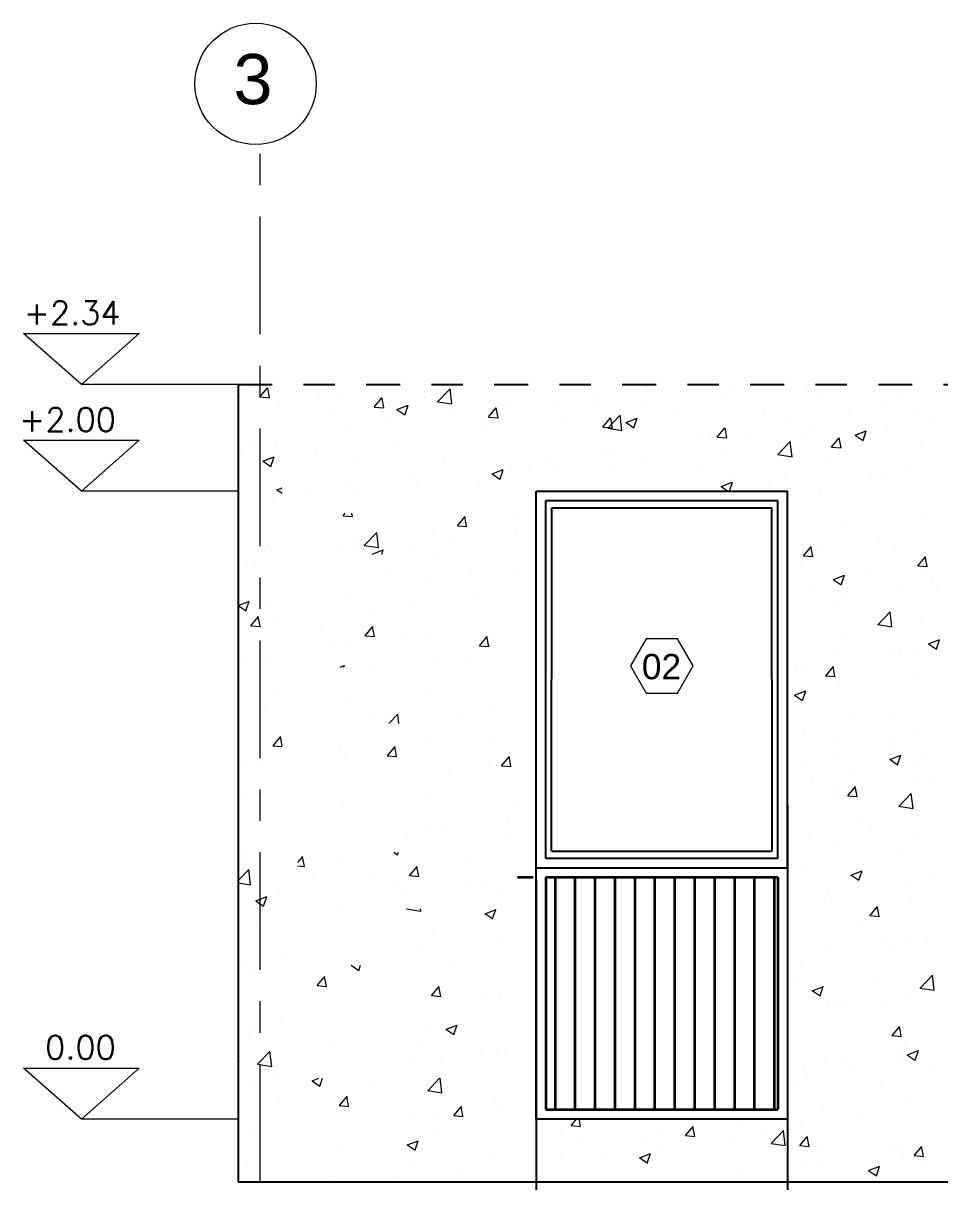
# Model space of a CAD drawing. Header units: inches. Extents: x -1721 to -596, y -6348 to -3031.
# Drawn here: x -820.885 to -817.963, y -3127.985 to -3124.294 of the extents above; entities that cross this region are included whole.
import ezdxf

# ---------------------------------------------------------------- set-up
doc = ezdxf.new("R2010")
doc.units = ezdxf.units.IN
doc.header["$MEASUREMENT"] = 0
for name, pattern in [('$0$ACAD_ISO10W100', [18, 12, -3, 0, -3]), ('$0$CENTERX2', [4, 2.5, -0.5, 0.5, -0.5]), ('$0$CENTRO2', [1.125, 0.75, -0.125, 0.125, -0.125])]:
    doc.linetypes.add(name, pattern=pattern)
for name, color, linetype, lineweight in [('$0$A-ELEV-MBE1', 1, 'Continuous', 35), ('$0$A-ELEV-PATT', 8, 'Continuous', 18), ('$0$AA - serramenti e porte', 4, 'Continuous', 25), ('$0$AA pareti non sezionate', 2, 'Continuous', 25), ('$0$SIMBOLI FINESTRE', 3, 'Continuous', 13), ('$1$AA - linee quote', 3, 'Continuous', 13)]:
    doc.layers.add(name, color=color, linetype=linetype, lineweight=lineweight)
doc.styles.add('$0$ARIAL', font='Arial.ttf')
doc.styles.add('$4$E-ROMANS', font='romans.shx', dxfattribs={"width": 0.8})
doc.dimstyles.new('$0$E-0100_TICK_12', dxfattribs={"dimscale": 0.001, "dimtxt": 70, "dimasz": 40, "dimexe": 60, "dimexo": 40, "dimgap": 60, "dimtad": 4, "dimdec": 0, "dimlfac": 100, "dimzin": 0, "dimdsep": 46, "dimtxsty": '$4$E-ROMANS', "dimblk": 'OBLIQUE', "dimblk1": 'OBLIQUE', "dimblk2": 'OBLIQUE', "dimcen": 60, "dimclrd": 256, "dimclre": 256, "dimclrt": 256, "dimadec": 0, "dimazin": 0, "dimtfac": 1, "dimtdec": 0, "dimtmove": 1, "dimatfit": 3, "dimldrblk": '$0$_Open90', "dimfxl": 1, "dimtfill": 1, "dimtolj": 1, "dimtzin": 0, "dimlwd": -1, "dimarcsym": 0})

# ---------------------------------------------------------------- blocks, each defined once
blk = doc.blocks.new('_Oblique')
at = {"color": 0, "linetype": 'ByBlock', "lineweight": -2}
blk.add_line((-0.5, -0.5), (0.5, 0.5), dxfattribs=at)
blk = doc.blocks.new('*D1091')
at = {"layer": '$1$AA - linee quote', "linetype": 'Continuous', "lineweight": -2, "transparency": 16777216}
for p, q in [((-819.2493, -3127.0254), (-819.2493, -3128.1252)), ((-818.4493, -3127.0254), (-818.4493, -3128.1252))]:
    blk.add_line(p, q, dxfattribs=at)
at = {"layer": '$1$AA - linee quote', "transparency": 16777216}
blk.add_line((-819.2493, -3128.0652), (-818.4493, -3128.0652), dxfattribs=at)
at = {"layer": 'DEFPOINTS', "color": 0, "linetype": 'Continuous', "transparency": 16777216}
for p in [(-819.2493, -3126.9854), (-818.4493, -3126.9854), (-818.4493, -3128.0652)]:
    blk.add_point(p, dxfattribs=at)
at = {"layer": '$1$AA - linee quote', "linetype": 'Continuous', "transparency": 16777216, "xscale": 0.04, "yscale": 0.04, "zscale": 0.04, "rotation": 180}
blk.add_blockref('_Oblique', (-819.2493, -3128.0652), dxfattribs=at)
at = {"layer": '$1$AA - linee quote', "linetype": 'Continuous', "transparency": 16777216, "xscale": 0.04, "yscale": 0.04, "zscale": 0.04}
blk.add_blockref('_Oblique', (-818.4493, -3128.0652), dxfattribs=at)
at = {"layer": '$1$AA - linee quote', "linetype": 'Continuous', "transparency": 16777216, "insert": (-818.8493, -3128.1602), "char_height": 0.07, "attachment_point": 5, "style": '$4$E-ROMANS', "bg_fill": 3, "box_fill_scale": 1.25, "bg_fill_color": 256, "bg_fill_true_color": 13158600, "bg_fill_transparency": 0}
blk.add_mtext('\\A1;80', dxfattribs=at)
blk = doc.blocks.new('$0$_Open90')
at = {"color": 0, "linetype": 'ByBlock', "lineweight": -2}
for p, q in [((-19.685, 19.685), (0, 0)), ((0, 0), (-39.37, 0)), ((0, 0), (-19.685, -19.685))]:
    blk.add_line(p, q, dxfattribs=at)
blk = doc.blocks.new('*D1092')
at = {"layer": '$1$AA - linee quote', "linetype": 'Continuous', "lineweight": -2, "transparency": 16777216}
for p, q in [((-820.1293, -3128.0254), (-820.1293, -3128.3208)), ((-817.134, -3128.0254), (-817.134, -3128.3208))]:
    blk.add_line(p, q, dxfattribs=at)
at = {"layer": '$1$AA - linee quote', "transparency": 16777216}
blk.add_line((-820.1293, -3128.2608), (-817.134, -3128.2608), dxfattribs=at)
at = {"layer": 'DEFPOINTS', "color": 0, "linetype": 'Continuous', "transparency": 16777216}
for p in [(-820.1293, -3127.9854), (-817.134, -3127.9854), (-817.134, -3128.2608)]:
    blk.add_point(p, dxfattribs=at)
at = {"layer": '$1$AA - linee quote', "linetype": 'Continuous', "transparency": 16777216, "xscale": 0.04, "yscale": 0.04, "zscale": 0.04, "rotation": 180}
blk.add_blockref('_Oblique', (-820.1293, -3128.2608), dxfattribs=at)
at = {"layer": '$1$AA - linee quote', "linetype": 'Continuous', "transparency": 16777216, "xscale": 0.04, "yscale": 0.04, "zscale": 0.04}
blk.add_blockref('_Oblique', (-817.134, -3128.2608), dxfattribs=at)
at = {"layer": '$1$AA - linee quote', "linetype": 'Continuous', "transparency": 16777216, "insert": (-818.6316, -3128.3558), "char_height": 0.07, "attachment_point": 5, "style": '$4$E-ROMANS', "bg_fill": 3, "box_fill_scale": 1.25, "bg_fill_color": 256, "bg_fill_true_color": 13158600, "bg_fill_transparency": 0}
blk.add_mtext('\\A1;300', dxfattribs=at)

msp = doc.modelspace()

# ---------------------------------------------------------------- linework, layer by layer
at = {"layer": '$0$A-ELEV-MBE1', "color": 0}
msp.add_line((-819.3093, -3127.0144), (-819.2593, -3127.0144), dxfattribs=at)
at = {"layer": '$0$A-ELEV-MBE1', "color": 9, "true_color": 0xd19cc7}
for p, q in [((-819.2193, -3127.0154), (-818.4793, -3127.0154)), ((-819.2193, -3127.0154), (-819.2193, -3127.7554)), ((-818.4793, -3127.0154), (-818.4793, -3127.7554)), ((-819.2193, -3127.7554), (-818.4793, -3127.7554))]:
    msp.add_line(p, q, dxfattribs=at)
at = {"layer": '$0$A-ELEV-MBE1', "color": 9, "linetype": 'Continuous', "true_color": 0xd19cc7}
for p, q in [((-819.1887, -3127.7554), (-819.1887, -3127.0154)), ((-819.1252, -3127.7554), (-819.1252, -3127.0154)), ((-819.0617, -3127.7554), (-819.0617, -3127.0154)), ((-818.9982, -3127.7554), (-818.9982, -3127.0154)), ((-818.9347, -3127.7554), (-818.9347, -3127.0154)), ((-818.8712, -3127.7554), (-818.8712, -3127.0154)), ((-818.8077, -3127.7554), (-818.8077, -3127.0154)), ((-818.7442, -3127.7554), (-818.7442, -3127.0154)), ((-818.6807, -3127.7554), (-818.6807, -3127.0154)), ((-818.6172, -3127.7554), (-818.6172, -3127.0154)), ((-818.5537, -3127.7554), (-818.5537, -3127.0154)), ((-818.4902, -3127.7554), (-818.4902, -3127.0154))]:
    msp.add_line(p, q, dxfattribs=at)
at = {"layer": '$0$A-ELEV-PATT', "linetype": 'Continuous'}
for p, q in [((-819.6793, -3125.4538), (-819.6793, -3125.4538)), ((-818.8997, -3125.4525), (-818.8997, -3125.4525)), ((-818.3868, -3125.4482), (-818.3868, -3125.4482)), ((-820.1943, -3125.4832), (-820.1943, -3125.4832)), ((-820.1485, -3125.4635), (-820.1485, -3125.4635)), ((-820.1304, -3125.4852), (-820.106, -3125.456)), ((-820.1304, -3125.4852), (-820.1, -3125.4879)), ((-820.0996, -3125.488), (-820.1055, -3125.4562)), ((-820.0748, -3125.4684), (-820.0748, -3125.4684)), ((-819.8773, -3125.4749), (-819.8773, -3125.4749)), ((-819.7661, -3125.5171), (-819.7416, -3125.4879)), ((-819.7353, -3125.5199), (-819.7411, -3125.4881)), ((-819.6061, -3125.4864), (-819.6061, -3125.4864)), ((-819.6058, -3125.4695), (-819.6058, -3125.4695)), ((-819.564, -3125.5003), (-819.5244, -3125.4591)), ((-819.5188, -3125.5074), (-819.5244, -3125.4592)), ((-819.0717, -3125.4817), (-819.0717, -3125.4817)), ((-818.8793, -3125.4564), (-818.8793, -3125.4564)), ((-818.6434, -3125.4807), (-818.6434, -3125.4807)), ((-818.6285, -3125.464), (-818.6285, -3125.464)), ((-818.3573, -3125.4754), (-818.3573, -3125.4754)), ((-818.0861, -3125.4869), (-818.0861, -3125.4869)), ((-820.0704, -3125.4951), (-820.0704, -3125.4951)), ((-819.9432, -3125.4919), (-819.9432, -3125.4919)), ((-819.9021, -3125.5203), (-819.9021, -3125.5203)), ((-819.766, -3125.5171), (-819.7356, -3125.5198)), ((-819.6937, -3125.5253), (-819.6581, -3125.5117)), ((-819.6936, -3125.5255), (-819.6683, -3125.5425)), ((-819.6682, -3125.5425), (-819.6579, -3125.5118)), ((-819.5639, -3125.5005), (-819.5187, -3125.5075)), ((-819.4017, -3125.5489), (-819.3772, -3125.5198)), ((-819.3709, -3125.5518), (-819.3768, -3125.52)), ((-819.3349, -3125.4978), (-819.3349, -3125.4978)), ((-819.1989, -3125.4985), (-819.1989, -3125.4985)), ((-819.0638, -3125.5093), (-819.0638, -3125.5093)), ((-818.9042, -3125.5165), (-818.9042, -3125.5165)), ((-818.7926, -3125.5207), (-818.7926, -3125.5207)), ((-818.1455, -3125.5183), (-818.1455, -3125.5183)), ((-819.5197, -3125.5407), (-819.5197, -3125.5407)), ((-819.4016, -3125.549), (-819.3713, -3125.5517)), ((-819.1681, -3125.5546), (-819.1681, -3125.5546)), ((-819.0373, -3125.5808), (-819.0128, -3125.5516)), ((-819.0218, -3125.5844), (-818.9822, -3125.5431)), ((-819.0065, -3125.5837), (-819.0124, -3125.5518)), ((-818.9766, -3125.5915), (-818.9822, -3125.5433)), ((-818.9636, -3125.566), (-818.928, -3125.5524)), ((-818.9382, -3125.5832), (-818.9279, -3125.5525)), ((-818.5214, -3125.5322), (-818.5214, -3125.5322)), ((-818.2502, -3125.5437), (-818.2502, -3125.5437)), ((-818.0517, -3125.5302), (-818.0517, -3125.5302)), ((-817.979, -3125.5551), (-817.979, -3125.5551)), ((-820.1983, -3125.5712), (-820.1983, -3125.5712)), ((-819.8393, -3125.5828), (-819.8393, -3125.5828)), ((-819.7121, -3125.566), (-819.7121, -3125.566)), ((-819.4247, -3125.5871), (-819.4247, -3125.5871)), ((-819.0373, -3125.5809), (-819.0069, -3125.5835)), ((-819.0217, -3125.5845), (-818.9765, -3125.5916)), ((-818.9635, -3125.5662), (-818.9382, -3125.5832)), ((-818.673, -3125.6127), (-818.6485, -3125.5835)), ((-818.6422, -3125.6156), (-818.648, -3125.5837)), ((-818.565, -3125.5978), (-818.565, -3125.5978)), ((-818.4417, -3125.5692), (-818.4417, -3125.5692)), ((-818.3726, -3125.5725), (-818.3726, -3125.5725)), ((-818.2335, -3125.6067), (-818.198, -3125.5931)), ((-818.2081, -3125.6239), (-818.1978, -3125.5932)), ((-818.1292, -3125.5792), (-818.1292, -3125.5792)), ((-820.1601, -3125.625), (-820.1601, -3125.625)), ((-820.081, -3125.6375), (-820.081, -3125.6375)), ((-819.6855, -3125.6229), (-819.6855, -3125.6229)), ((-818.738, -3125.62), (-818.738, -3125.62)), ((-818.6921, -3125.6145), (-818.6921, -3125.6145)), ((-818.6729, -3125.6128), (-818.6425, -3125.6154)), ((-818.4796, -3125.6685), (-818.4401, -3125.6272)), ((-818.4344, -3125.6756), (-818.4401, -3125.6273)), ((-818.393, -3125.6173), (-818.393, -3125.6173)), ((-818.3086, -3125.6446), (-818.2841, -3125.6154)), ((-818.2778, -3125.6474), (-818.2837, -3125.6156)), ((-818.2334, -3125.6068), (-818.2082, -3125.6239)), ((-818.0238, -3125.6298), (-818.0238, -3125.6298)), ((-820.1893, -3125.6707), (-820.1893, -3125.6707)), ((-820.1205, -3125.6892), (-820.0849, -3125.6755)), ((-820.0951, -3125.7064), (-820.0848, -3125.6757)), ((-820.0855, -3125.6649), (-820.0855, -3125.6649)), ((-819.9494, -3125.661), (-819.9494, -3125.661)), ((-819.0343, -3125.6709), (-819.0343, -3125.6709)), ((-819.013, -3125.6568), (-819.013, -3125.6568)), ((-818.6496, -3125.6498), (-818.6496, -3125.6498)), ((-818.4796, -3125.6686), (-818.4344, -3125.6756)), ((-818.3085, -3125.6446), (-818.2782, -3125.6473)), ((-820.1204, -3125.6893), (-820.0951, -3125.7064)), ((-819.8143, -3125.6764), (-819.8143, -3125.6764)), ((-819.5431, -3125.6878), (-819.5431, -3125.6878)), ((-819.3325, -3125.6988), (-819.3325, -3125.6988)), ((-819.2719, -3125.6993), (-819.2719, -3125.6993)), ((-819.2054, -3125.6821), (-819.2054, -3125.6821)), ((-819.0008, -3125.7107), (-819.0008, -3125.7107)), ((-818.9104, -3125.6856), (-818.9104, -3125.6856)), ((-818.32, -3125.6807), (-818.32, -3125.6807)), ((-819.6534, -3125.7411), (-819.6534, -3125.7411)), ((-819.3904, -3125.7299), (-819.3549, -3125.7162)), ((-819.3903, -3125.73), (-819.3651, -3125.747)), ((-819.365, -3125.747), (-819.3547, -3125.7163)), ((-819.3305, -3125.7217), (-819.3305, -3125.7217)), ((-819.1743, -3125.7237), (-819.1743, -3125.7237)), ((-818.7296, -3125.7222), (-818.7296, -3125.7222)), ((-818.6163, -3125.7316), (-818.6163, -3125.7316)), ((-818.4584, -3125.7336), (-818.4584, -3125.7336)), ((-818.1872, -3125.7451), (-818.1872, -3125.7451)), ((-818.1854, -3125.7306), (-818.1854, -3125.7306)), ((-818.1353, -3125.7483), (-818.1353, -3125.7483)), ((-818.0582, -3125.7138), (-818.0582, -3125.7138)), ((-820.0761, -3125.7806), (-820.0593, -3125.792)), ((-820.0759, -3125.7809), (-820.0593, -3125.7745)), ((-820.0676, -3125.7823), (-820.0676, -3125.7823)), ((-819.9729, -3125.7831), (-819.9729, -3125.7831)), ((-819.8458, -3125.7664), (-819.8458, -3125.7664)), ((-819.6268, -3125.7726), (-819.6268, -3125.7726)), ((-819.4309, -3125.7562), (-819.4309, -3125.7562)), ((-818.9125, -3125.7824), (-818.9125, -3125.7824)), ((-818.6604, -3125.7706), (-818.6248, -3125.7569)), ((-818.6603, -3125.7707), (-818.6384, -3125.7854)), ((-818.6342, -3125.7854), (-818.6246, -3125.757)), ((-818.5062, -3125.7728), (-818.5062, -3125.7728)), ((-820.0872, -3125.8066), (-820.0872, -3125.8066)), ((-819.8212, -3125.7997), (-819.8212, -3125.7997)), ((-818.3432, -3125.7892), (-818.3432, -3125.7892)), ((-820.1408, -3125.8417), (-820.1408, -3125.8417)), ((-819.8651, -3125.8637), (-819.8581, -3125.8554)), ((-819.8357, -3125.8662), (-819.8377, -3125.8554)), ((-819.8653, -3125.8636), (-819.8349, -3125.8663)), ((-819.5009, -3125.8955), (-819.4706, -3125.8982)), ((-819.5007, -3125.8956), (-819.4762, -3125.8664)), ((-819.4714, -3125.8981), (-819.4772, -3125.8662)), ((-819.3121, -3125.8693), (-819.3121, -3125.8693)), ((-818.2662, -3125.8963), (-818.2662, -3125.8963)), ((-818.0096, -3125.8637), (-818.0096, -3125.8637)), ((-819.7976, -3125.9583), (-819.758, -3125.9171)), ((-819.7525, -3125.9651), (-819.7581, -3125.9168)), ((-819.5773, -3125.9092), (-819.5773, -3125.9092)), ((-819.5759, -3125.9074), (-819.5759, -3125.9074)), ((-819.3145, -3125.9157), (-819.3145, -3125.9157)), ((-820.1063, -3125.9561), (-820.1063, -3125.9561)), ((-819.8736, -3125.9601), (-819.8736, -3125.9601)), ((-819.8351, -3125.9676), (-819.8351, -3125.9676)), ((-819.8325, -3125.9399), (-819.8325, -3125.9399)), ((-819.7978, -3125.958), (-819.7526, -3125.965)), ((-819.634, -3125.9578), (-819.634, -3125.9578)), ((-819.5069, -3125.941), (-819.5069, -3125.941)), ((-818.3976, -3125.9913), (-818.3731, -3125.9621)), ((-818.3682, -3125.9937), (-818.3741, -3125.9619)), ((-818.1573, -3125.9475), (-818.1573, -3125.9475)), ((-818.107, -3125.9581), (-818.107, -3125.9581)), ((-820.0933, -3125.9757), (-820.0933, -3125.9757)), ((-819.7729, -3125.9852), (-819.7725, -3125.9854)), ((-819.7726, -3125.9854), (-819.7371, -3125.9718)), ((-819.7421, -3125.9854), (-819.7374, -3125.9715)), ((-819.5639, -3125.979), (-819.5639, -3125.979)), ((-818.3978, -3125.9911), (-818.3675, -3125.9938)), ((-818.3497, -3125.9728), (-818.3497, -3125.9728)), ((-818.0333, -3126.0231), (-818.0088, -3125.9939)), ((-818.0039, -3126.0256), (-818.0098, -3125.9937)), ((-820.1698, -3126.0109), (-820.1698, -3126.0109)), ((-820.1472, -3126.0254), (-820.1472, -3126.0254)), ((-819.728, -3126.0358), (-819.728, -3126.0358)), ((-819.3182, -3126.0384), (-819.3182, -3126.0384)), ((-818.4032, -3126.0089), (-818.4032, -3126.0089)), ((-818.198, -3126.0363), (-818.198, -3126.0363)), ((-818.0335, -3126.023), (-818.0031, -3126.0257)), ((-818.0157, -3126.0329), (-818.0157, -3126.0329)), ((-819.5821, -3126.0765), (-819.5821, -3126.0765)), ((-819.4568, -3126.0473), (-819.4568, -3126.0473)), ((-818.3028, -3126.0665), (-818.2775, -3126.0836)), ((-818.3025, -3126.0668), (-818.2669, -3126.0532)), ((-818.2776, -3126.0836), (-818.2673, -3126.0529)), ((-818.2723, -3126.0654), (-818.2723, -3126.0654)), ((-817.9853, -3126.0696), (-817.9853, -3126.0696)), ((-819.8387, -3126.109), (-819.8387, -3126.109)), ((-819.4481, -3126.1161), (-819.4481, -3126.1161)), ((-818.3621, -3126.0931), (-818.3621, -3126.0931)), ((-818.0909, -3126.1046), (-818.0909, -3126.1046)), ((-817.9701, -3126.1056), (-817.9701, -3126.1056)), ((-820.1993, -3126.1492), (-820.1639, -3126.1356)), ((-820.1993, -3126.1493), (-820.1745, -3126.1661)), ((-820.1746, -3126.1661), (-820.1643, -3126.1354)), ((-820.0995, -3126.1448), (-820.0995, -3126.1448)), ((-819.6405, -3126.1414), (-819.6405, -3126.1414)), ((-818.2909, -3126.1478), (-818.2909, -3126.1478)), ((-818.2815, -3126.1204), (-818.2815, -3126.1204)), ((-820.159, -3126.214), (-820.1345, -3126.1848)), ((-820.1296, -3126.2164), (-820.1355, -3126.1846)), ((-819.7677, -3126.1581), (-819.7677, -3126.1581)), ((-818.1611, -3126.2106), (-818.1216, -3126.1693)), ((-818.116, -3126.2173), (-818.1216, -3126.1691)), ((-820.1592, -3126.2139), (-820.1288, -3126.2165)), ((-820.0885, -3126.2004), (-820.0885, -3126.2004)), ((-819.9362, -3126.2258), (-819.9362, -3126.2258)), ((-819.7946, -3126.2459), (-819.7701, -3126.2167)), ((-819.7652, -3126.2483), (-819.7711, -3126.2165)), ((-818.1613, -3126.2103), (-818.1161, -3126.2173)), ((-818.0219, -3126.202), (-818.0219, -3126.202)), ((-819.8945, -3126.2632), (-819.8945, -3126.2632)), ((-819.7948, -3126.2457), (-819.7644, -3126.2484)), ((-819.665, -3126.2373), (-819.665, -3126.2373)), ((-819.5883, -3126.2456), (-819.5883, -3126.2456)), ((-819.4302, -3126.2777), (-819.4058, -3126.2485)), ((-819.4009, -3126.2802), (-819.4067, -3126.2483)), ((-819.3938, -3126.2487), (-819.3938, -3126.2487)), ((-818.2785, -3126.2345), (-818.2785, -3126.2345)), ((-817.9993, -3126.2713), (-817.9637, -3126.2577)), ((-817.9744, -3126.2881), (-817.9641, -3126.2574)), ((-819.8449, -3126.2781), (-819.8449, -3126.2781)), ((-819.4304, -3126.2776), (-819.4001, -3126.2803)), ((-818.2991, -3126.2946), (-818.2991, -3126.2946)), ((-818.0875, -3126.2982), (-818.0875, -3126.2982)), ((-817.9995, -3126.2711), (-817.9743, -3126.2881)), ((-817.9766, -3126.2892), (-817.9766, -3126.2892)), ((-820.1908, -3126.314), (-820.1908, -3126.314)), ((-820.1057, -3126.3139), (-820.1057, -3126.3139)), ((-819.8744, -3126.3454), (-819.8607, -3126.3402)), ((-819.8629, -3126.3454), (-819.861, -3126.3399)), ((-819.5817, -3126.3164), (-819.5817, -3126.3164)), ((-819.4766, -3126.3239), (-819.4766, -3126.3239)), ((-818.1038, -3126.3059), (-818.1038, -3126.3059)), ((-818.0279, -3126.306), (-818.0279, -3126.306)), ((-819.7741, -3126.3418), (-819.7741, -3126.3418)), ((-818.4246, -3126.3482), (-818.4246, -3126.3482)), ((-818.3838, -3126.3491), (-818.3838, -3126.3491)), ((-818.3273, -3126.3733), (-818.297, -3126.3759)), ((-818.3271, -3126.3734), (-818.3026, -3126.3442)), ((-818.2978, -3126.3758), (-818.3036, -3126.344)), ((-818.0281, -3126.3711), (-818.0281, -3126.3711)), ((-818.2847, -3126.4036), (-818.2847, -3126.4036)), ((-820.0691, -3126.4256), (-820.0691, -3126.4256)), ((-819.851, -3126.4472), (-819.851, -3126.4472)), ((-819.5944, -3126.4147), (-819.5944, -3126.4147)), ((-818.4264, -3126.4349), (-818.4011, -3126.452)), ((-818.4261, -3126.4352), (-818.3906, -3126.4215)), ((-818.4012, -3126.452), (-818.3909, -3126.4213)), ((-820.1119, -3126.483), (-820.1119, -3126.483)), ((-819.3945, -3126.4746), (-819.3945, -3126.4746)), ((-819.7639, -3126.4969), (-819.7639, -3126.4969)), ((-819.7189, -3126.5254), (-819.6907, -3126.496)), ((-819.7154, -3126.5168), (-819.7154, -3126.5168)), ((-819.6873, -3126.5254), (-819.6907, -3126.4958)), ((-819.4928, -3126.5083), (-819.4928, -3126.5083)), ((-818.2374, -3126.5063), (-818.2374, -3126.5063)), ((-818.1102, -3126.4896), (-818.1102, -3126.4896)), ((-820.1992, -3126.5422), (-820.1992, -3126.5422)), ((-818.398, -3126.5541), (-818.398, -3126.5541)), ((-818.0343, -3126.5402), (-818.0343, -3126.5402)), ((-820.0887, -3126.596), (-820.0593, -3126.5986)), ((-820.0885, -3126.5961), (-820.064, -3126.5669)), ((-820.0593, -3126.5978), (-820.065, -3126.5667)), ((-819.7241, -3126.628), (-819.6996, -3126.5988)), ((-819.6948, -3126.6304), (-819.7006, -3126.5986)), ((-819.6006, -3126.5838), (-819.6006, -3126.5838)), ((-819.3856, -3126.5765), (-819.3856, -3126.5765)), ((-818.2909, -3126.5727), (-818.2909, -3126.5727)), ((-818.1269, -3126.5656), (-818.1269, -3126.5656)), ((-819.8751, -3126.6033), (-819.8751, -3126.6033)), ((-819.8572, -3126.6164), (-819.8572, -3126.6164)), ((-819.7243, -3126.6279), (-819.694, -3126.6305)), ((-819.3598, -3126.6598), (-819.3353, -3126.6307)), ((-819.3304, -3126.6623), (-819.3363, -3126.6304)), ((-818.2909, -3126.6224), (-818.2909, -3126.6224)), ((-818.1229, -3126.6397), (-818.0873, -3126.6261)), ((-818.1085, -3126.6013), (-818.1085, -3126.6013)), ((-818.098, -3126.6565), (-818.0877, -3126.6258)), ((-818.0197, -3126.6338), (-818.0197, -3126.6338)), ((-820.1713, -3126.6542), (-820.1713, -3126.6542)), ((-820.118, -3126.6521), (-820.118, -3126.6521)), ((-819.401, -3126.6582), (-819.401, -3126.6582)), ((-819.36, -3126.6597), (-819.3296, -3126.6624)), ((-818.4047, -3126.6522), (-818.4047, -3126.6522)), ((-818.1232, -3126.6394), (-818.0979, -3126.6565)), ((-818.0515, -3126.6646), (-818.0515, -3126.6646)), ((-819.5282, -3126.6749), (-819.5282, -3126.6749)), ((-818.371, -3126.7067), (-818.371, -3126.7067)), ((-818.2439, -3126.6899), (-818.2439, -3126.6899)), ((-818.0404, -3126.7093), (-818.0404, -3126.7093)), ((-820.1362, -3126.7436), (-820.1362, -3126.7436)), ((-818.297, -3126.7418), (-818.297, -3126.7418)), ((-818.2567, -3126.7555), (-818.2322, -3126.7263)), ((-818.2273, -3126.7579), (-818.2332, -3126.7261)), ((-817.9868, -3126.7129), (-817.9868, -3126.7129)), ((-820.1686, -3126.7592), (-820.1686, -3126.7592)), ((-819.5938, -3126.7665), (-819.5938, -3126.7665)), ((-819.3226, -3126.778), (-819.3226, -3126.778)), ((-818.283, -3126.7637), (-818.283, -3126.7637)), ((-818.2569, -3126.7554), (-818.2265, -3126.758)), ((-818.0938, -3126.7895), (-818.0542, -3126.7483)), ((-818.0486, -3126.7963), (-818.0542, -3126.748)), ((-819.8634, -3126.7855), (-819.8634, -3126.7855)), ((-818.094, -3126.7892), (-818.0488, -3126.7962)), ((-820.1242, -3126.8212), (-820.1242, -3126.8212)), ((-819.5998, -3126.8556), (-819.5998, -3126.8556)), ((-819.3423, -3126.8332), (-819.3423, -3126.8332)), ((-818.2279, -3126.8238), (-818.2279, -3126.8238)), ((-819.6618, -3126.8753), (-819.6618, -3126.8753)), ((-819.5347, -3126.8585), (-819.5347, -3126.8585)), ((-819.3491, -3126.884), (-819.3491, -3126.884)), ((-818.3775, -3126.8903), (-818.3775, -3126.8903)), ((-818.1851, -3126.8649), (-818.1851, -3126.8649)), ((-818.0466, -3126.8784), (-818.0466, -3126.8784)), ((-818.3032, -3126.9109), (-818.3032, -3126.9109)), ((-820.1923, -3126.9573), (-820.1923, -3126.9573)), ((-820.175, -3126.9428), (-820.175, -3126.9428)), ((-820.0093, -3126.9678), (-819.9935, -3126.949)), ((-819.9886, -3126.9806), (-819.9945, -3126.9488)), ((-819.8696, -3126.9546), (-819.8696, -3126.9546)), ((-819.7036, -3126.9354), (-819.6916, -3126.9435)), ((-819.6917, -3126.9435), (-819.689, -3126.9354)), ((-819.4781, -3126.9671), (-819.4781, -3126.9671)), ((-818.089, -3126.9415), (-818.089, -3126.9415)), ((-820.1993, -3127.026), (-820.1655, -3126.9909)), ((-820.1599, -3127.0389), (-820.1655, -3126.9906)), ((-820.1304, -3126.9903), (-820.1304, -3126.9903)), ((-820.0093, -3126.9789), (-819.9878, -3126.9808)), ((-819.6536, -3127.0101), (-819.6292, -3126.9809)), ((-819.6243, -3127.0125), (-819.6301, -3126.9807)), ((-818.3853, -3126.9924), (-818.3853, -3126.9924)), ((-818.2465, -3127.0081), (-818.2109, -3126.9944)), ((-818.2216, -3127.0249), (-818.2113, -3126.9942)), ((-820.1993, -3127.0327), (-820.1601, -3127.0388)), ((-819.9639, -3127.0147), (-819.9639, -3127.0147)), ((-819.7743, -3127.018), (-819.7743, -3127.018)), ((-819.6927, -3127.0261), (-819.6927, -3127.0261)), ((-819.6538, -3127.01), (-819.6235, -3127.0126)), ((-819.4759, -3127.0336), (-819.4759, -3127.0336)), ((-819.4216, -3127.0376), (-819.4216, -3127.0376)), ((-818.2468, -3127.0078), (-818.2215, -3127.0249)), ((-817.9979, -3127.0231), (-817.9979, -3127.0231)), ((-820.1435, -3127.0906), (-820.1079, -3127.0769)), ((-820.128, -3127.0714), (-820.128, -3127.0714)), ((-820.1185, -3127.1073), (-820.1082, -3127.0766)), ((-820.0706, -3127.0688), (-820.0706, -3127.0688)), ((-819.6683, -3127.0589), (-819.6683, -3127.0589)), ((-819.3553, -3127.0531), (-819.3553, -3127.0531)), ((-818.3187, -3127.0653), (-818.3187, -3127.0653)), ((-818.0528, -3127.0475), (-818.0528, -3127.0475)), ((-820.1437, -3127.0903), (-820.1184, -3127.1073)), ((-819.6629, -3127.1162), (-819.6622, -3127.1154)), ((-819.6178, -3127.123), (-819.6186, -3127.1154)), ((-818.3268, -3127.0834), (-818.3268, -3127.0834)), ((-818.3094, -3127.08), (-818.3094, -3127.08)), ((-818.1862, -3127.1376), (-818.1617, -3127.1084)), ((-818.1568, -3127.14), (-818.1627, -3127.1082)), ((-818.0557, -3127.0949), (-818.0557, -3127.0949)), ((-820.1163, -3127.1179), (-820.1163, -3127.1179)), ((-819.8758, -3127.1237), (-819.8758, -3127.1237)), ((-819.6631, -3127.1159), (-819.6179, -3127.1229)), ((-819.4136, -3127.131), (-819.3884, -3127.148)), ((-819.4134, -3127.1313), (-819.3778, -3127.1176)), ((-819.3885, -3127.148), (-819.3782, -3127.1173)), ((-818.2197, -3127.1516), (-818.2197, -3127.1516)), ((-818.1864, -3127.1375), (-818.156, -3127.1401)), ((-820.1366, -3127.1595), (-820.1366, -3127.1595)), ((-819.5803, -3127.1958), (-819.5803, -3127.1958)), ((-819.3615, -3127.2222), (-819.3615, -3127.2222)), ((-818.1316, -3127.2234), (-818.1316, -3127.2234)), ((-818.059, -3127.2166), (-818.059, -3127.2166)), ((-818.0044, -3127.2067), (-818.0044, -3127.2067)), ((-819.6095, -3127.2339), (-819.6095, -3127.2339)), ((-818.3156, -3127.2492), (-818.3156, -3127.2492)), ((-818.11, -3127.2446), (-818.11, -3127.2446)), ((-820.1728, -3127.2975), (-820.1728, -3127.2975)), ((-820.065, -3127.2729), (-820.065, -3127.2729)), ((-819.8396, -3127.2954), (-819.8152, -3127.3119)), ((-819.8153, -3127.3119), (-819.8098, -3127.2954)), ((-819.5226, -3127.2958), (-819.5226, -3127.2958)), ((-818.4062, -3127.2955), (-818.4062, -3127.2955)), ((-820.1428, -3127.3286), (-820.1428, -3127.3286)), ((-819.9475, -3127.3603), (-819.923, -3127.3311)), ((-819.9182, -3127.3628), (-819.924, -3127.3309)), ((-818.0264, -3127.3684), (-817.9869, -3127.3272)), ((-817.9813, -3127.3752), (-817.9869, -3127.327)), ((-819.9477, -3127.3602), (-819.9174, -3127.3629)), ((-819.5832, -3127.3922), (-819.5587, -3127.363)), ((-819.5538, -3127.3946), (-819.5597, -3127.3628)), ((-818.4279, -3127.3416), (-818.4279, -3127.3416)), ((-818.3701, -3127.3765), (-818.3345, -3127.3628)), ((-818.3452, -3127.3932), (-818.3349, -3127.3625)), ((-818.1567, -3127.3531), (-818.1567, -3127.3531)), ((-818.0266, -3127.3682), (-817.9814, -3127.3752)), ((-817.9883, -3127.3561), (-817.9883, -3127.3561)), ((-819.5834, -3127.3921), (-819.553, -3127.3947)), ((-819.4223, -3127.3921), (-819.4223, -3127.3921)), ((-819.3677, -3127.3913), (-819.3677, -3127.3913)), ((-818.3704, -3127.3762), (-818.3451, -3127.3932)), ((-818.2845, -3127.407), (-818.2845, -3127.407)), ((-818.138, -3127.4071), (-818.138, -3127.4071)), ((-818.0652, -3127.3857), (-818.0652, -3127.3857)), ((-818.3217, -3127.4183), (-818.3217, -3127.4183)), ((-818.2652, -3127.4238), (-818.2652, -3127.4238)), ((-820.0627, -3127.4764), (-820.0627, -3127.4764)), ((-820.1489, -3127.4977), (-820.1489, -3127.4977)), ((-819.6013, -3127.4989), (-819.6013, -3127.4989)), ((-819.5373, -3127.4994), (-819.512, -3127.5164)), ((-819.537, -3127.4996), (-819.5014, -3127.486)), ((-819.5121, -3127.5164), (-819.5018, -3127.4857)), ((-818.1159, -3127.5196), (-818.0855, -3127.5223)), ((-818.1157, -3127.5197), (-818.0912, -3127.4905)), ((-818.0863, -3127.5222), (-818.0922, -3127.4903)), ((-820.1639, -3127.5325), (-820.1639, -3127.5325)), ((-819.8975, -3127.5497), (-819.8975, -3127.5497)), ((-819.8927, -3127.5439), (-819.8927, -3127.5439)), ((-819.6216, -3127.5554), (-819.6216, -3127.5554)), ((-818.0713, -3127.5548), (-818.0713, -3127.5548)), ((-820.1377, -3127.611), (-820.0982, -3127.5698)), ((-820.0926, -3127.6178), (-820.0982, -3127.5696)), ((-819.556, -3127.5924), (-819.556, -3127.5924)), ((-819.4288, -3127.5757), (-819.4288, -3127.5757)), ((-819.3738, -3127.5604), (-819.3738, -3127.5604)), ((-819.3504, -3127.5668), (-819.3504, -3127.5668)), ((-818.3279, -3127.5874), (-818.3279, -3127.5874)), ((-818.0905, -3127.5848), (-818.0905, -3127.5848)), ((-818.0793, -3127.5821), (-818.0793, -3127.5821)), ((-818.0671, -3127.5807), (-818.0419, -3127.5978)), ((-818.0669, -3127.581), (-818.0313, -3127.5674)), ((-818.042, -3127.5978), (-818.0317, -3127.5671)), ((-820.1938, -3127.6006), (-820.1938, -3127.6006)), ((-820.1379, -3127.6108), (-820.0927, -3127.6178)), ((-819.6377, -3127.5985), (-819.6377, -3127.5985)), ((-818.3988, -3127.6242), (-818.3988, -3127.6242)), ((-818.2717, -3127.6074), (-818.2717, -3127.6074)), ((-818.2557, -3127.6127), (-818.2557, -3127.6127)), ((-817.9845, -3127.6241), (-817.9845, -3127.6241)), ((-820.1551, -3127.6668), (-820.1551, -3127.6668)), ((-820.0692, -3127.66), (-820.0692, -3127.66)), ((-819.9641, -3127.6632), (-819.9388, -3127.6803)), ((-819.9638, -3127.6635), (-819.9428, -3127.6554)), ((-819.9389, -3127.6802), (-819.9306, -3127.6554)), ((-819.7758, -3127.6613), (-819.7758, -3127.6613)), ((-819.5956, -3127.6951), (-819.5575, -3127.6554)), ((-819.5504, -3127.7019), (-819.5558, -3127.6554)), ((-818.3868, -3127.6356), (-818.3868, -3127.6356)), ((-820.1964, -3127.6767), (-820.1964, -3127.6767)), ((-819.5957, -3127.6948), (-819.5506, -3127.7018)), ((-818.4197, -3127.6694), (-818.4197, -3127.6694)), ((-818.1485, -3127.6809), (-818.1485, -3127.6809)), ((-820.0721, -3127.7121), (-820.0721, -3127.7121)), ((-819.8772, -3127.7423), (-819.8469, -3127.745)), ((-819.877, -3127.7424), (-819.8525, -3127.7132)), ((-819.8477, -3127.7449), (-819.8535, -3127.713)), ((-819.38, -3127.7295), (-819.38, -3127.7295)), ((-818.0775, -3127.724), (-818.0775, -3127.724)), ((-819.6439, -3127.7676), (-819.6439, -3127.7676)), ((-819.5625, -3127.776), (-819.5625, -3127.776)), ((-819.5129, -3127.7742), (-819.4825, -3127.7769)), ((-819.5127, -3127.7743), (-819.4882, -3127.7451)), ((-819.4833, -3127.7767), (-819.4892, -3127.7449)), ((-819.3701, -3127.7507), (-819.3701, -3127.7507)), ((-818.3341, -3127.7565), (-818.3341, -3127.7565)), ((-819.1385, -3127.8061), (-819.1081, -3127.8087)), ((-819.1383, -3127.8062), (-819.1209, -3127.7854)), ((-819.1089, -3127.8086), (-819.1132, -3127.7854)), ((-819.0016, -3127.7854), (-818.9984, -3127.7859)), ((-818.9983, -3127.786), (-818.9983, -3127.7854)), ((-818.7739, -3127.8381), (-818.7494, -3127.8089)), ((-818.7446, -3127.8405), (-818.7504, -3127.8087)), ((-818.5949, -3127.7922), (-818.5949, -3127.7922)), ((-818.4053, -3127.8078), (-818.4053, -3127.8078)), ((-818.2129, -3127.7824), (-818.2129, -3127.7824)), ((-820.1613, -3127.8359), (-820.1613, -3127.8359)), ((-819.5818, -3127.839), (-819.5818, -3127.839)), ((-819.1703, -3127.8365), (-819.1703, -3127.8365)), ((-818.8991, -3127.848), (-818.8991, -3127.848)), ((-818.8588, -3127.8303), (-818.8588, -3127.8303)), ((-818.7741, -3127.838), (-818.7438, -3127.8406)), ((-818.5325, -3127.8245), (-818.5325, -3127.8245)), ((-818.5012, -3127.8633), (-818.4617, -3127.822)), ((-818.4561, -3127.8701), (-818.4617, -3127.8218)), ((-818.4096, -3127.8699), (-818.3851, -3127.8408)), ((-818.3802, -3127.8724), (-818.3861, -3127.8405)), ((-819.8781, -3127.8899), (-819.8781, -3127.8899)), ((-819.6609, -3127.8677), (-819.6356, -3127.8848)), ((-819.6606, -3127.868), (-819.625, -3127.8544)), ((-819.6357, -3127.8848), (-819.6254, -3127.8541)), ((-819.1154, -3127.8629), (-819.1154, -3127.8629)), ((-818.8533, -3127.8668), (-818.8533, -3127.8668)), ((-818.6279, -3127.8594), (-818.6279, -3127.8594)), ((-818.5014, -3127.863), (-818.4562, -3127.87)), ((-818.4098, -3127.8698), (-818.3794, -3127.8725)), ((-818.3567, -3127.8709), (-818.3567, -3127.8709)), ((-818.1115, -3127.8879), (-818.1115, -3127.8879)), ((-818.0855, -3127.8823), (-818.0855, -3127.8823)), ((-818.0452, -3127.9018), (-818.0207, -3127.8726)), ((-818.0158, -3127.9043), (-818.0217, -3127.8724)), ((-819.3862, -3127.8986), (-819.3862, -3127.8986)), ((-819.1729, -3127.9088), (-819.1729, -3127.9088)), ((-819.0457, -3127.8921), (-819.0457, -3127.8921)), ((-818.9208, -3127.9084), (-818.8955, -3127.9255)), ((-818.9205, -3127.9087), (-818.885, -3127.895)), ((-818.8956, -3127.9255), (-818.8853, -3127.8948)), ((-818.3403, -3127.9256), (-818.3403, -3127.9256)), ((-818.0837, -3127.8931), (-818.0837, -3127.8931)), ((-818.0454, -3127.9017), (-818.015, -3127.9044)), ((-820.1743, -3127.9407), (-820.1743, -3127.9407)), ((-819.65, -3127.9367), (-819.65, -3127.9367)), ((-819.5037, -3127.9511), (-819.5037, -3127.9511)), ((-818.6011, -3127.9614), (-818.6011, -3127.9614)), ((-818.4077, -3127.9387), (-818.4077, -3127.9387)), ((-818.1907, -3127.9491), (-818.1655, -3127.9662)), ((-818.1905, -3127.9494), (-818.1549, -3127.9357)), ((-818.1656, -3127.9661), (-818.1553, -3127.9354)), ((-818.0257, -3127.9406), (-818.0257, -3127.9406)), ((-819.9066, -3127.9692), (-819.9066, -3127.9692)), ((-819.6961, -3127.9764), (-819.6961, -3127.9764)), ((-818.3465, -3127.9828), (-818.3465, -3127.9828))]:
    msp.add_line(p, q, dxfattribs=at)
at = {"layer": '$0$AA - serramenti e porte'}
for p, q in [((-819.2493, -3127.7854), (-819.2493, -3125.7854)), ((-819.2493, -3125.7854), (-818.4493, -3125.7854)), ((-818.4493, -3126.9854), (-818.4493, -3125.7854)), ((-818.4493, -3126.7854), (-818.4493, -3127.7854)), ((-819.2493, -3126.9854), (-818.4493, -3126.9854)), ((-818.4493, -3127.7854), (-819.2493, -3127.7854))]:
    msp.add_line(p, q, dxfattribs=at)
at = {"layer": '$0$AA - serramenti e porte', "color": 0}
for p, q in [((-819.2193, -3125.8154), (-818.4793, -3125.8154)), ((-819.2193, -3126.9554), (-819.2193, -3125.8154)), ((-818.4793, -3126.9554), (-818.4793, -3125.8154)), ((-819.2009, -3126.9324), (-819.2001, -3125.8384)), ((-819.2001, -3125.8384), (-818.4984, -3125.8384)), ((-818.4976, -3126.9324), (-818.4984, -3125.8384)), ((-818.4793, -3126.9554), (-819.2193, -3126.9554)), ((-819.2001, -3126.9324), (-818.4984, -3126.9324))]:
    msp.add_line(p, q, dxfattribs=at)
at = {"layer": '$0$AA pareti non sezionate'}
for p, q in [((-820.1993, -3125.4454), (-820.1993, -3127.9854)), ((-820.1993, -3127.9854), (-811.0593, -3127.9854))]:
    msp.add_line(p, q, dxfattribs=at)
at = {"layer": '$0$AA pareti non sezionate', "linetype": '$0$ACAD_ISO10W100', "ltscale": 0.009}
msp.add_line((-820.1993, -3125.4454), (-810.7463, -3125.4454), dxfattribs=at)
at = {"layer": '$0$SIMBOLI FINESTRE'}
for p, q in [((-818.8997, -3126.2555), (-818.9497, -3126.3421)), ((-818.7997, -3126.2555), (-818.8997, -3126.2555)), ((-818.7497, -3126.3421), (-818.7997, -3126.2555)), ((-818.9497, -3126.3421), (-818.8997, -3126.4287)), ((-818.7997, -3126.4287), (-818.7497, -3126.3421)), ((-818.8997, -3126.4287), (-818.7997, -3126.4287))]:
    msp.add_line(p, q, dxfattribs=at)
at = {"layer": '$1$AA - linee quote', "linetype": '$0$CENTRO2', "ltscale": 0.5}
msp.add_line((-820.1293, -3127.9854), (-820.1293, -3124.6809), dxfattribs=at)
at = {"layer": '$1$AA - linee quote'}
for p, q in [((-820.6993, -3125.4454), (-820.8833, -3125.2831)), ((-820.8833, -3125.2831), (-820.5153, -3125.2831)), ((-820.5153, -3125.2831), (-820.6993, -3125.4454)), ((-820.6993, -3125.7854), (-820.8833, -3125.6231)), ((-820.8833, -3125.6231), (-820.5153, -3125.6231)), ((-820.5153, -3125.6231), (-820.6993, -3125.7854)), ((-820.6993, -3127.7854), (-820.8833, -3127.6231)), ((-820.8833, -3127.6231), (-820.5153, -3127.6231)), ((-820.5153, -3127.6231), (-820.6993, -3127.7854))]:
    msp.add_line(p, q, dxfattribs=at)
at = {"layer": '$1$AA - linee quote', "ltscale": 0.8}
for p, q in [((-820.1993, -3125.4454), (-820.6993, -3125.4454)), ((-820.1993, -3125.7854), (-820.6993, -3125.7854)), ((-820.1993, -3127.7854), (-820.6993, -3127.7854))]:
    msp.add_line(p, q, dxfattribs=at)
at = {"layer": '$1$AA - linee quote'}
msp.add_circle((-820.144, -3124.4876), 0.1933, dxfattribs=at)

# ---------------------------------------------------------------- texts
at = {"layer": '$0$SIMBOLI FINESTRE', "style": '$0$ARIAL'}
msp.add_text('02', height=0.08074, rotation=359.8326, dxfattribs=at).set_placement((-818.9132, -3126.3842))
at = {"layer": '$1$AA - linee quote', "style": '$4$E-ROMANS'}
for s, p in [('+2.34', (-820.8829, -3125.2546)), ('+2.00', (-820.8976, -3125.5946)), ('0.00', (-820.8146, -3127.5946))]:
    msp.add_text(s, height=0.075, dxfattribs=at).set_placement(p)
at = {"layer": '$1$AA - linee quote', "linetype": '$0$CENTERX2', "ltscale": 5, "style": '$0$ARIAL'}
msp.add_attdef('3', (-820.2146, -3124.5524), '', height=0.16, dxfattribs=at)

# ---------------------------------------------------------------- next in the draw order: dimensions: what is measured, and where the dimension line sits
at = {"layer": '$1$AA - linee quote', "linetype": 'Continuous'}
dim = msp.add_linear_dim(base=(-818.4493, -3128.0652), p1=(-819.2493, -3126.9854), p2=(-818.4493, -3126.9854), dimstyle='$0$E-0100_TICK_12', dxfattribs=at)
dim.commit()
dim.dimension.update_dxf_attribs({"geometry": '*D1091', "text_midpoint": (-818.8493, -3128.1602)})

# ---------------------------------------------------------------- next in the draw order: dimensions: what is measured, and where the dimension line sits
dim = msp.add_linear_dim(base=(-817.134, -3128.2608), p1=(-820.1293, -3127.9854), p2=(-817.134, -3127.9854), dimstyle='$0$E-0100_TICK_12', dxfattribs=at)
dim.commit()
dim.dimension.update_dxf_attribs({"geometry": '*D1092', "text_midpoint": (-818.6316, -3128.3558)})

doc.saveas('drawing.dxf')
